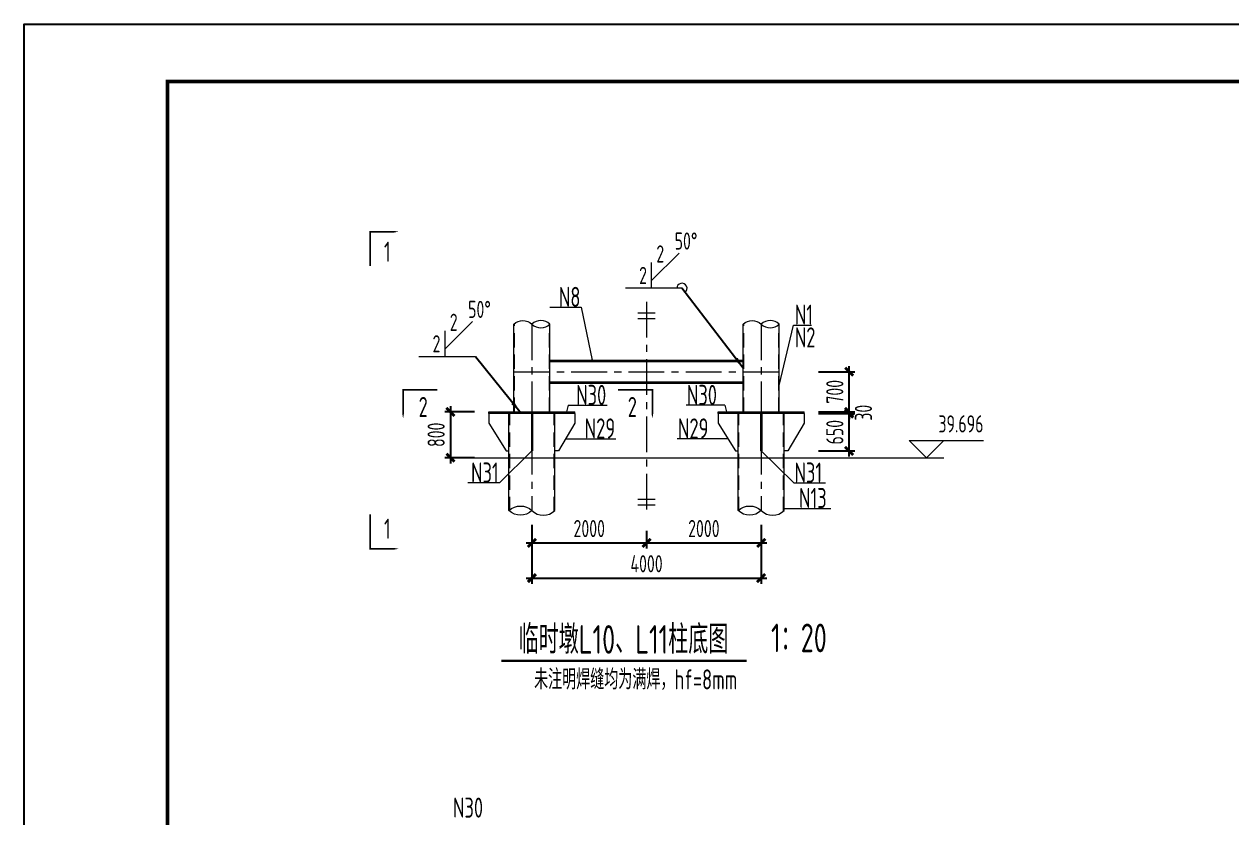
# Model space of a CAD drawing. Extents: x -2876908 to 633791, y -1383861 to 872234.
# Drawn here: x 423791 to 529141, y -1002657 to -933410 of the extents above; entities that cross this region are included whole.
import ezdxf
from ezdxf.enums import TextEntityAlignment as Align

# ---------------------------------------------------------------- set-up
doc = ezdxf.new("R2010")
doc.units = 0
doc.header["$LTSCALE"] = 5
doc.header["$MEASUREMENT"] = 0
doc.linetypes.add('CENTER', pattern=[2, 1.25, -0.25, 0.25, -0.25])
doc.linetypes.add('DASHED', pattern=[0.75, 0.5, -0.25])
doc.layers.get('0').update_dxf_attribs({"linetype": 'CONTINUOUS', "lineweight": 25})
doc.layers.get('DEFPOINTS').update_dxf_attribs({"color": 35, "linetype": 'CONTINUOUS', "lineweight": 13})
for name, color, linetype, lineweight in [('1粗实线', 1, 'CONTINUOUS', 30), ('3中心线', 6, 'CENTER', 18), ('4虚线', 2, 'DASHED', 18), ('5标注', 3, 'CONTINUOUS', 15), ('6文本', 7, 'CONTINUOUS', 15), ('7边界线', 8, 'CONTINUOUS', 15), ('8轮廓线', 4, 'CONTINUOUS', 15), ('DIM', 3, 'CONTINUOUS', 0), ('HFZT', 5, 'CONTINUOUS', 15), ('REIND', 1, 'CONTINUOUS', 0), ('STXT_HF', 7, 'CONTINUOUS', 0), ('THIN', 7, 'CONTINUOUS', 0)]:
    doc.layers.add(name, color=color, linetype=linetype, lineweight=lineweight)
doc.layers.add('M_Dim', color=3, linetype='CONTINUOUS')
doc.styles.get("Standard").update_dxf_attribs({"font": '', "width": 0.7})
doc.styles.add('TSSD_Dimension', font='tssdeng.shx', dxfattribs={"width": 0.7, "bigfont": 'hztxt.shx'})
doc.styles.add('TSSD_Label', font='tssdeng.shx', dxfattribs={"width": 0.7, "bigfont": 'hztxt.shx'})
doc.styles.add('TSSD_NORM', font='tssdeng.shx', dxfattribs={"width": 0.7, "bigfont": 'hztxt.shx'})
doc.styles.get('Standard').set_extended_font_data('SimSun')
doc.dimstyles.new('SJSYB-(50)$7', dxfattribs={"dimscale": 50, "dimtxt": 3.5, "dimasz": 1.5, "dimexe": 1, "dimexo": 1, "dimgap": 0.65, "dimtad": 1, "dimdec": 0, "dimzin": 0, "dimdsep": 46, "dimtxsty": 'TSSD_NORM', "dimblk": 'OBLIQUE', "dimcen": 0, "dimclrd": 256, "dimclre": 256, "dimclrt": 7, "dimadec": 0, "dimazin": 0, "dimtfac": 1, "dimtdec": 0, "dimtmove": 1, "dimatfit": 3, "dimldrblk": 'NONE', "dimfxl": 4, "dimfxlon": 1, "dimtolj": 1, "dimtzin": 0, "dimlwd": -1, "dimlwe": -1, "dimarcsym": 0})
doc.dimstyles.new('TSSD_100_100', dxfattribs={"dimtxt": 300, "dimasz": 100, "dimexe": 100, "dimexo": 250, "dimgap": 100, "dimtad": 1, "dimdec": 0, "dimzin": 0, "dimdsep": 46, "dimtxsty": 'TSSD_Dimension', "dimblk": 'ARCHTICK', "dimblk1": 'ARCHTICK', "dimblk2": 'ARCHTICK', "dimcen": 0, "dimdle": 100, "dimclrt": 7, "dimadec": 0, "dimazin": 0, "dimtfac": 1, "dimtdec": 0, "dimtix": 1, "dimtmove": 2, "dimatfit": 3, "dimfxl": 1, "dimtolj": 1, "dimtzin": 0, "dimarcsym": 0})
doc.dimstyles.new('TSSD_LEADER_STYLE_200.0', dxfattribs={"dimtxt": 0.18, "dimasz": 200, "dimexe": 0.18, "dimexo": 0.0625, "dimgap": 0.09, "dimtad": 0, "dimtih": 1, "dimtoh": 1, "dimdec": 4, "dimzin": 0, "dimdsep": 46, "dimtxsty": 'Standard', "dimcen": 0.09, "dimadec": 0, "dimazin": 0, "dimtfac": 1, "dimtdec": 4, "dimtofl": 0, "dimtmove": 0, "dimatfit": 3, "dimfxl": 1, "dimtolj": 1, "dimtzin": 0, "dimarcsym": 0})

# ---------------------------------------------------------------- blocks, each defined once
blk = doc.blocks.new('施工设计图框')
at = {"color": 7, "linetype": 'Continuous'}
blk.add_lwpolyline([(-395.5, -13.5), (-395.5, 283.5), (24.5, 283.5), (24.5, -13.5), (-395.5, -13.5)], dxfattribs=at)
at = {"layer": '1粗实线', "color": 7, "linetype": 'Continuous', "const_width": 0.6}
blk.add_lwpolyline([(-370.5, -3.5), (-370.5, 273.5), (14.5, 273.5), (14.5, -3.5), (-370.5, -3.5)], dxfattribs=at)
at = {"layer": 'HFZT', "color": 2, "style": 'TSSD_NORM', "width": 0.7}
for tag, height, p in [('比例尺', 2.5, (7.25, 17.5)), ('图号', 2.5, (-20.49, 3.5)), ('日期', 2.5, (7.25, 3.5)), ('图名', 4, (-76.24, 0.75))]:
    blk.add_attdef(tag, text='', height=height, dxfattribs=at).set_placement(p, align=Align.MIDDLE)
blk = doc.blocks.new('_None')
blk = doc.blocks.new('_Oblique')
at = {"color": 0, "linetype": 'ByBlock', "lineweight": -2}
blk.add_line((-0.5, -0.5), (0.5, 0.5), dxfattribs=at)
blk = doc.blocks.new('_WELD008')
at = {"color": 0, "linetype": 'ByBlock'}
for p, q in [((0, 0.3), (1.061, 1.361)), ((0, 0), (0, 1))]:
    blk.add_line(p, q, dxfattribs=at)
for tag, p in [('C', (1.286, 1.416)), ('B', (0.288, 0.856)), ('A', (-0.303, -0.009))]:
    blk.add_attdef(tag, text='', height=0.8, dxfattribs=at).set_placement(p, align=Align.CENTER)
blk = doc.blocks.new('_ArchTick')
at = {"color": 0, "linetype": 'ByBlock', "const_width": 0.5}
blk.add_lwpolyline([(-0.71, -0.71), (0.71, 0.71)], dxfattribs=at)
blk = doc.blocks.new('*D1432')
at = {"layer": 'DEFPOINTS', "color": 0, "transparency": 16777216}
for p in [(468085, -975852), (478085, -976370), (478085, -978668)]:
    blk.add_point(p, dxfattribs=at)
at = {"layer": 'DIM', "color": 0, "lineweight": -2, "transparency": 16777216}
for p, q in [((468085, -977102), (468085, -979168)), ((478085, -977620), (478085, -979168)), ((467585, -978668), (478585, -978668))]:
    blk.add_line(p, q, dxfattribs=at)
at = {"layer": 'DIM', "color": 0, "lineweight": -2, "transparency": 16777216, "xscale": 500, "yscale": 500, "zscale": 500, "rotation": 180}
blk.add_blockref('_ArchTick', (468085, -978668), dxfattribs=at)
at = {"layer": 'DIM', "color": 0, "lineweight": -2, "transparency": 16777216, "xscale": 500, "yscale": 500, "zscale": 500}
blk.add_blockref('_ArchTick', (478085, -978668), dxfattribs=at)
at = {"layer": 'DIM', "color": 7, "transparency": 16777216, "insert": (473085, -977418), "char_height": 1500, "attachment_point": 5, "style": 'TSSD_Dimension'}
blk.add_mtext('\\A1;2000', dxfattribs=at)
blk = doc.blocks.new('*D1433')
at = {"layer": 'DEFPOINTS', "color": 0, "transparency": 16777216}
for p in [(478085, -976370), (488085, -975852), (488085, -978668)]:
    blk.add_point(p, dxfattribs=at)
at = {"layer": 'DIM', "color": 0, "lineweight": -2, "transparency": 16777216}
for p, q in [((478085, -977620), (478085, -979168)), ((488085, -977102), (488085, -979168)), ((477585, -978668), (488585, -978668))]:
    blk.add_line(p, q, dxfattribs=at)
at = {"layer": 'DIM', "color": 0, "lineweight": -2, "transparency": 16777216, "xscale": 500, "yscale": 500, "zscale": 500, "rotation": 180}
blk.add_blockref('_ArchTick', (478085, -978668), dxfattribs=at)
at = {"layer": 'DIM', "color": 0, "lineweight": -2, "transparency": 16777216, "xscale": 500, "yscale": 500, "zscale": 500}
blk.add_blockref('_ArchTick', (488085, -978668), dxfattribs=at)
at = {"layer": 'DIM', "color": 7, "transparency": 16777216, "insert": (483085, -977418), "char_height": 1500, "attachment_point": 5, "style": 'TSSD_Dimension'}
blk.add_mtext('\\A1;2000', dxfattribs=at)
blk = doc.blocks.new('*D1434')
at = {"layer": 'DEFPOINTS', "color": 0, "transparency": 16777216}
for p in [(468085, -977435), (488085, -977435), (488085, -981737)]:
    blk.add_point(p, dxfattribs=at)
at = {"layer": 'DIM', "color": 0, "lineweight": -2, "transparency": 16777216}
for p, q in [((468085, -978685), (468085, -982237)), ((488085, -978685), (488085, -982237)), ((467585, -981737), (488585, -981737))]:
    blk.add_line(p, q, dxfattribs=at)
at = {"layer": 'DIM', "color": 0, "lineweight": -2, "transparency": 16777216, "xscale": 500, "yscale": 500, "zscale": 500, "rotation": 180}
blk.add_blockref('_ArchTick', (468085, -981737), dxfattribs=at)
at = {"layer": 'DIM', "color": 0, "lineweight": -2, "transparency": 16777216, "xscale": 500, "yscale": 500, "zscale": 500}
blk.add_blockref('_ArchTick', (488085, -981737), dxfattribs=at)
at = {"layer": 'DIM', "color": 7, "transparency": 16777216, "insert": (478085, -980487), "char_height": 1500, "attachment_point": 5, "style": 'TSSD_Dimension'}
blk.add_mtext('\\A1;4000', dxfattribs=at)
blk = doc.blocks.new('*D1435')
at = {"layer": 'DEFPOINTS', "color": 0, "transparency": 16777216}
for p in [(491835, -967385), (495755, -967385), (491835, -970635)]:
    blk.add_point(p, dxfattribs=at)
at = {"layer": 'DIM', "color": 0, "lineweight": -2, "transparency": 16777216}
for p, q in [((495755, -971135), (495755, -966885)), ((493085, -967385), (496255, -967385)), ((493085, -970635), (496255, -970635))]:
    blk.add_line(p, q, dxfattribs=at)
at = {"layer": 'DIM', "color": 0, "lineweight": -2, "transparency": 16777216, "xscale": 500, "yscale": 500, "zscale": 500}
for p, rotation in [((495755, -967385), 90), ((495755, -970635), 270)]:
    blk.add_blockref('_ArchTick', p, dxfattribs=dict(at, rotation=rotation))
at = {"layer": 'DIM', "color": 7, "transparency": 16777216, "insert": (494505, -969010), "char_height": 1500, "attachment_point": 5, "rotation": 90, "style": 'TSSD_Dimension'}
blk.add_mtext('\\A1;650', dxfattribs=at)
blk = doc.blocks.new('*D1436')
at = {"layer": 'DEFPOINTS', "color": 0, "transparency": 16777216}
for p in [(491835, -967235), (491835, -967385), (495755, -967235)]:
    blk.add_point(p, dxfattribs=at)
at = {"layer": 'DIM', "color": 0, "lineweight": -2, "transparency": 16777216}
for p, q in [((495755, -967235), (495755, -966735)), ((493085, -967235), (496255, -967235)), ((493085, -967385), (496255, -967385)), ((495755, -967385), (495755, -967235)), ((495755, -967385), (495755, -967885))]:
    blk.add_line(p, q, dxfattribs=at)
at = {"layer": 'DIM', "color": 0, "lineweight": -2, "transparency": 16777216, "xscale": 500, "yscale": 500, "zscale": 500}
for p, rotation in [((495755, -967235), 270), ((495755, -967385), 90)]:
    blk.add_blockref('_ArchTick', p, dxfattribs=dict(at, rotation=rotation))
at = {"layer": 'DIM', "color": 7, "transparency": 16777216, "insert": (497005, -967310), "char_height": 1500, "attachment_point": 5, "rotation": 90, "style": 'TSSD_Dimension'}
blk.add_mtext('\\A1;30', dxfattribs=at)
blk = doc.blocks.new('*D1437')
at = {"layer": 'DEFPOINTS', "color": 0, "transparency": 16777216}
for p in [(491835, -963735), (495755, -963735), (491835, -967235)]:
    blk.add_point(p, dxfattribs=at)
at = {"layer": 'DIM', "color": 0, "lineweight": -2, "transparency": 16777216}
for p, q in [((493085, -963735), (496255, -963735)), ((495755, -967735), (495755, -963235)), ((493085, -967235), (496255, -967235))]:
    blk.add_line(p, q, dxfattribs=at)
at = {"layer": 'DIM', "color": 0, "lineweight": -2, "transparency": 16777216, "xscale": 500, "yscale": 500, "zscale": 500}
for p, rotation in [((495755, -963735), 90), ((495755, -967235), 270)]:
    blk.add_blockref('_ArchTick', p, dxfattribs=dict(at, rotation=rotation))
at = {"layer": 'DIM', "color": 7, "transparency": 16777216, "insert": (494505, -965485), "char_height": 1500, "attachment_point": 5, "rotation": 90, "style": 'TSSD_Dimension'}
blk.add_mtext('\\A1;700', dxfattribs=at)
blk = doc.blocks.new('*D1438')
at = {"layer": 'DEFPOINTS', "color": 0, "transparency": 16777216}
for p in [(464335, -967235), (460981, -971235), (464335, -971235)]:
    blk.add_point(p, dxfattribs=at)
at = {"layer": 'DIM', "color": 0, "lineweight": -2, "transparency": 16777216}
for p, q in [((460981, -966735), (460981, -971735)), ((463085, -967235), (460481, -967235)), ((463085, -971235), (460481, -971235))]:
    blk.add_line(p, q, dxfattribs=at)
at = {"layer": 'DIM', "color": 0, "lineweight": -2, "transparency": 16777216, "xscale": 500, "yscale": 500, "zscale": 500}
for p, rotation in [((460981, -967235), 90), ((460981, -971235), 270)]:
    blk.add_blockref('_ArchTick', p, dxfattribs=dict(at, rotation=rotation))
at = {"layer": 'DIM', "color": 7, "transparency": 16777216, "insert": (459731, -969235), "char_height": 1500, "attachment_point": 5, "rotation": 90, "style": 'TSSD_Dimension'}
blk.add_mtext('\\A1;800', dxfattribs=at)

msp = doc.modelspace()

# ---------------------------------------------------------------- linework, layer by layer
at = {"layer": '3中心线', "ltscale": 500}
for p, q in [((478084.8, -957631.761), (478084.8, -976369.951)), ((468084.8, -959588.681), (468084.8, -975852.071)), ((488084.8, -959588.681), (488084.8, -975852.071)), ((466509.8, -963734.849), (489659.8, -963734.849))]:
    msp.add_line(p, q, dxfattribs=at)
at = {"layer": '4虚线', "ltscale": 500}
for p, q in [((466559.8, -967234.849), (466559.8, -959588.681)), ((469609.8, -967234.849), (469609.8, -959588.681)), ((486559.8, -967234.849), (486559.8, -959588.681)), ((489609.8, -967234.849), (489609.8, -959588.681)), ((466144.8, -975906.109), (466144.8, -967384.849)), ((470024.8, -975906.109), (470024.8, -967384.849)), ((486144.8, -975906.109), (486144.8, -967384.849)), ((490024.8, -975906.109), (490024.8, -967384.849))]:
    msp.add_line(p, q, dxfattribs=at)
at = {"layer": '5标注'}
for p, q in [((469634.452, -958111.954), (472387.469, -958111.954)), ((472387.469, -958111.954), (473332.638, -962734.849)), ((471252.576, -966665.995), (471110.087, -967234.849)), ((471252.576, -966665.995), (474639.918, -966665.995)), ((484917.024, -966665.995), (481529.682, -966665.995)), ((484917.024, -966665.995), (485059.512, -967234.849)), ((471033.086, -969588.448), (475416.77, -969588.448)), ((485136.513, -969588.448), (480752.83, -969588.448)), ((465251.039, -973439.155), (468084.8, -970634.849)), ((490918.561, -973439.155), (488084.8, -970634.849)), ((465251.039, -973439.155), (462485.106, -973439.155)), ((490918.561, -973439.155), (493684.494, -973439.155)), ((490084.8, -975658.343), (494152.147, -975658.343))]:
    msp.add_line(p, q, dxfattribs=at)
at = {"layer": '5标注', "flags": 128}
for points in [[(453972.072, -954517.795, 150, 150, 0), (453972.072, -951517.795, 150, 150, 0), (455472.072, -951517.795, 350, 0, 0), (456472.072, -951517.795, 0, 0, 0)], [(459847.964, -965311.265, 150, 150, 0), (456847.964, -965311.265, 150, 150, 0), (456847.964, -966811.265, 350, 0, 0), (456847.964, -967811.265, 0, 0, 0)], [(475594.203, -965311.265, 150, 150, 0), (478594.203, -965311.265, 150, 150, 0), (478594.203, -966811.265, 350, 0, 0), (478594.203, -967811.265, 0, 0, 0)], [(453972.072, -976181.009, 150, 150, 0), (453972.072, -979181.009, 150, 150, 0), (455472.072, -979181.009, 350, 0, 0), (456472.072, -979181.009, 0, 0, 0)]]:
    msp.add_lwpolyline(points, format="xyseb", dxfattribs=at)
at = {"layer": '7边界线'}
msp.add_line((462304.192, -971234.849), (500026.096, -971234.849), dxfattribs=at)
at = {"layer": '8轮廓线'}
for p, q in [((466509.8, -967234.849), (466509.8, -959588.681)), ((469659.8, -967234.849), (469659.8, -959588.681)), ((486509.8, -967234.849), (486509.8, -959588.681)), ((489659.8, -967234.849), (489659.8, -959588.681)), ((469659.8, -962734.849), (486509.8, -962734.849)), ((469659.8, -962839.849), (486509.8, -962839.849)), ((469659.8, -964629.849), (486509.8, -964629.849)), ((469659.8, -964734.849), (486509.8, -964734.849)), ((464334.8, -967384.849), (464334.8, -967234.849)), ((464334.8, -967234.849), (471834.8, -967234.849)), ((471834.8, -967384.849), (464334.8, -967384.849)), ((464334.8, -967384.849), (464334.8, -968234.849)), ((466084.8, -975852.071), (466084.8, -967384.849)), ((468034.8, -967384.849), (468034.8, -970634.849)), ((468134.8, -967384.849), (468134.8, -970634.849)), ((470084.8, -975852.071), (470084.8, -967384.849)), ((471834.8, -967384.849), (471834.8, -967234.849)), ((471834.8, -967384.849), (471834.8, -968234.849)), ((484334.8, -967384.849), (484334.8, -967234.849)), ((484334.8, -967234.849), (491834.8, -967234.849)), ((491834.8, -967384.849), (484334.8, -967384.849)), ((484334.8, -967384.849), (484334.8, -968234.849)), ((486084.8, -967234.849), (490084.8, -967234.849)), ((486084.8, -975852.071), (486084.8, -967384.849)), ((488034.8, -967384.849), (488034.8, -970634.849)), ((488134.8, -967384.849), (488134.8, -970634.849)), ((490084.8, -975852.071), (490084.8, -967384.849)), ((491834.8, -967384.849), (491834.8, -967234.849)), ((491834.8, -967384.849), (491834.8, -968234.849)), ((464334.8, -968234.849), (465834.8, -970634.849)), ((471834.8, -968234.849), (470413.321, -970634.849)), ((484334.8, -968234.849), (485834.8, -970634.849)), ((491834.8, -968234.849), (490413.321, -970634.849)), ((465834.8, -970634.849), (466084.8, -970634.849)), ((468134.8, -970634.849), (468034.8, -970634.849)), ((470413.321, -970634.849), (470084.8, -970634.849)), ((485834.8, -970634.849), (486084.8, -970634.849)), ((488134.8, -970634.849), (488034.8, -970634.849)), ((490413.321, -970634.849), (490084.8, -970634.849))]:
    msp.add_line(p, q, dxfattribs=at)
at = {"layer": 'M_Dim'}
msp.add_lwpolyline([(465405.351, -988962.316, 200, 200, 0), (486822.489, -988962.316, 200, 200, 0)], format="xyseb", dxfattribs=at)
at = {"layer": 'REIND', "const_width": 100}
msp.add_lwpolyline([(473282.638, -962734.849, 1), (473382.638, -962734.849, 1)], format="xyb", close=True, dxfattribs=at)
at = {"layer": 'STXT_HF'}
for p, q in [((481171.885, -956457.926), (476235.569, -956457.926)), ((463153.814, -962422.11), (458217.498, -962422.11))]:
    msp.add_line(p, q, dxfattribs=at)
msp.add_arc((481171.885, -956457.926), 444.741, 308.05010096, 180, dxfattribs=at)
at = {"layer": 'THIN'}
for p, q in [((478834.8, -958631.761), (477334.8, -958631.761)), ((478834.8, -959131.761), (477334.8, -959131.761)), ((502507.495, -971234.849), (501007.495, -969734.849)), ((501007.495, -969734.849), (504007.495, -969734.849)), ((502507.495, -971234.849), (504007.495, -969734.849)), ((504007.495, -969734.849), (507473.841, -969734.849)), ((500026.096, -971234.849), (504007.495, -971234.849)), ((478834.8, -974869.951), (477334.8, -974869.951)), ((478834.8, -975369.951), (477334.8, -975369.951))]:
    msp.add_line(p, q, dxfattribs=at)
for points in [[(466509.8, -959588.681, -0.4), (468084.8, -959588.681, 0.4), (469659.8, -959588.681, 0.4), (468084.8, -959588.681, -0.4)], [(486509.8, -959588.681, -0.4), (488084.8, -959588.681, 0.4), (489659.8, -959588.681, 0.4), (488084.8, -959588.681, -0.4)], [(468084.8, -975852.071, -0.4), (466084.8, -975852.071, -0.4), (468084.8, -975852.071, 0.4), (470084.8, -975852.071, 0.4)], [(488084.8, -975852.071, -0.4), (486084.8, -975852.071, -0.4), (488084.8, -975852.071, 0.4), (490084.8, -975852.071, 0.4)]]:
    msp.add_lwpolyline(points, format="xyb", dxfattribs=at)

# ---------------------------------------------------------------- block references
at = {"xscale": 500, "yscale": 500, "zscale": 500}
msp.add_blockref('施工设计图框', (621543.434, -1075159.694), dxfattribs=at)
at = {"layer": 'STXT_HF'}
ref = msp.add_blockref('_WELD008', (478529.343, -956457.926), dxfattribs=dict(at, xscale=2250, yscale=2250, zscale=2250))
ref.add_attrib('2', '2', dxfattribs={"height": 1500, "style": 'TSSD_Label', "width": 0.7}).set_placement((479279.343, -953457.926), align=Align.MIDDLE_CENTER)
ref.add_attrib('2', '2', dxfattribs={"height": 1500, "style": 'TSSD_Label', "width": 0.7}).set_placement((477779.343, -955332.926), align=Align.MIDDLE_CENTER)
ref.add_attrib('50%%d', '50%%d', dxfattribs={"height": 1500, "style": 'TSSD_Label', "width": 0.7}).set_placement((481529.343, -952332.926), align=Align.MIDDLE_CENTER)
ref = msp.add_blockref('_WELD008', (460511.272, -962422.11), dxfattribs=dict(at, xscale=2250, yscale=2250, zscale=2250))
ref.add_attrib('2', '2', dxfattribs={"height": 1500, "style": 'TSSD_Label', "width": 0.7}).set_placement((461261.272, -959422.11), align=Align.MIDDLE_CENTER)
ref.add_attrib('2', '2', dxfattribs={"height": 1500, "style": 'TSSD_Label', "width": 0.7}).set_placement((459761.272, -961297.11), align=Align.MIDDLE_CENTER)
ref.add_attrib('50%%d', '50%%d', dxfattribs={"height": 1500, "style": 'TSSD_Label', "width": 0.7}).set_placement((463511.272, -958297.11), align=Align.MIDDLE_CENTER)

# ---------------------------------------------------------------- texts
at = {"layer": '5标注', "color": 7, "style": 'TSSD_NORM', "width": 0.7}
msp.add_text('未注明焊缝均为满焊，hf=8mm', height=1750, dxfattribs=at).set_placement((477137.836, -990510.434), align=Align.MIDDLE)
at = {"layer": '5标注', "color": 7, "char_height": 1750, "style": 'TSSD_NORM'}
for s, insert, attachment_point in [('N8', (470430.963, -958079.454), 7), ('N1', (491015.395, -959628.128), 7), ('N2', (491015.395, -961614.653), 7), ('N30', (471940.817, -966633.495), 7), ('N30', (484228.783, -966633.495), 9), ('N29', (472685.859, -969555.948), 7), ('N29', (483483.74, -969555.948), 9), ('N31', (465184.207, -973406.655), 9), ('N31', (490985.393, -973406.655), 7), ('N13', (491383.295, -975625.843), 7), ('N30', (461197.163, -1002640.571), 7)]:
    msp.add_mtext(s, dxfattribs=dict(at, insert=insert, attachment_point=attachment_point))
at = {"layer": '6文本', "style": 'TSSD_NORM', "width": 0.7}
for s, p in [('1', (455472.072, -953267.795)), ('2', (458597.964, -966811.265)), ('2', (476844.203, -966811.265)), ('1', (455472.072, -977431.009))]:
    msp.add_text(s, height=1750, dxfattribs=at).set_placement(p, align=Align.MIDDLE_CENTER)
for s, p in [('临时墩L10、L11柱底图 ', (476602.223, -986959.111)), ('1：20', (491378.36, -986959.111))]:
    msp.add_text(s, height=2500, dxfattribs=at).set_placement(p, align=Align.MIDDLE)
at = {"layer": 'DIM', "color": 7, "style": 'TSSD_Dimension', "width": 0.7}
msp.add_text('39.696', height=1500, dxfattribs=at).set_placement((507473.841, -969484.849), align=Align.BOTTOM_RIGHT)

# ---------------------------------------------------------------- dimensions: what is measured, and where the dimension line sits
at = {"layer": 'DIM'}
for base, p1, p2, picture, middle in [((495755.046, -963734.849), (491834.8, -967234.849), (491834.8, -963734.849), '*D1437', (494505.046, -965484.849)), ((460981.23, -971234.849), (464334.8, -967234.849), (464334.8, -971234.849), '*D1438', (459731.23, -969234.849)), ((495755.046, -967384.849), (491834.8, -970634.849), (491834.8, -967384.849), '*D1435', (494505.046, -969009.849))]:
    dim = msp.add_linear_dim(base=base, p1=p1, p2=p2, angle=90, dimstyle='TSSD_100_100', override={"dimtxt": 1500, "dimasz": 500, "dimexe": 500, "dimexo": 1250, "dimgap": 500, "dimlfac": 0.2, "dimdle": 500}, dxfattribs=at)
    dim.commit()
    dim.dimension.update_dxf_attribs({"geometry": picture, "text_midpoint": middle})
dim = msp.add_linear_dim(base=(495755.046, -967234.849), p1=(491834.8, -967384.849), p2=(491834.8, -967234.849), angle=90, dimstyle='TSSD_100_100', override={"dimtxt": 1500, "dimasz": 500, "dimexe": 500, "dimexo": 1250, "dimgap": 500, "dimlfac": 0.2, "dimdle": 500}, dxfattribs=at)
dim.commit()
dim.dimension.update_dxf_attribs({"geometry": '*D1436', "text_midpoint": (497005.046, -967309.849), "dimtype": 160})
for base, p1, p2, picture, middle in [((478084.8, -978667.949), (468084.8, -975852.071), (478084.8, -976369.951), '*D1432', (473084.8, -977417.949)), ((488084.8, -978667.949), (478084.8, -976369.951), (488084.8, -975852.071), '*D1433', (483084.8, -977417.949)), ((488084.8, -981736.918), (468084.8, -977435.01), (488084.8, -977435.01), '*D1434', (478084.8, -980486.918))]:
    dim = msp.add_linear_dim(base=base, p1=p1, p2=p2, dimstyle='TSSD_100_100', override={"dimtxt": 1500, "dimasz": 500, "dimexe": 500, "dimexo": 1250, "dimgap": 500, "dimlfac": 0.2, "dimdle": 500}, dxfattribs=at)
    dim.commit()
    dim.dimension.update_dxf_attribs({"geometry": picture, "text_midpoint": middle})

# ---------------------------------------------------------------- leaders
at = {"layer": '5标注', "annotation_type": 0, "has_hookline": 1, "hookline_direction": 0, "text_width": 1460.577}
msp.add_leader([(489659.8, -964936.023), (490907.895, -959660.628), (490982.895, -959660.628)], dimstyle='SJSYB-(50)$7', override={"dimgap": 0.65, "dimtad": 1}, dxfattribs=at)
at = {"layer": 'STXT_HF'}
for points in [[(486509.8, -963411.765), (481171.885, -956457.926)], [(467042.778, -967234.849), (463153.814, -962422.11)]]:
    msp.add_leader(points, dimstyle='TSSD_LEADER_STYLE_200.0', override={"dimasz": 1000}, dxfattribs=at)

doc.saveas('drawing.dxf')
